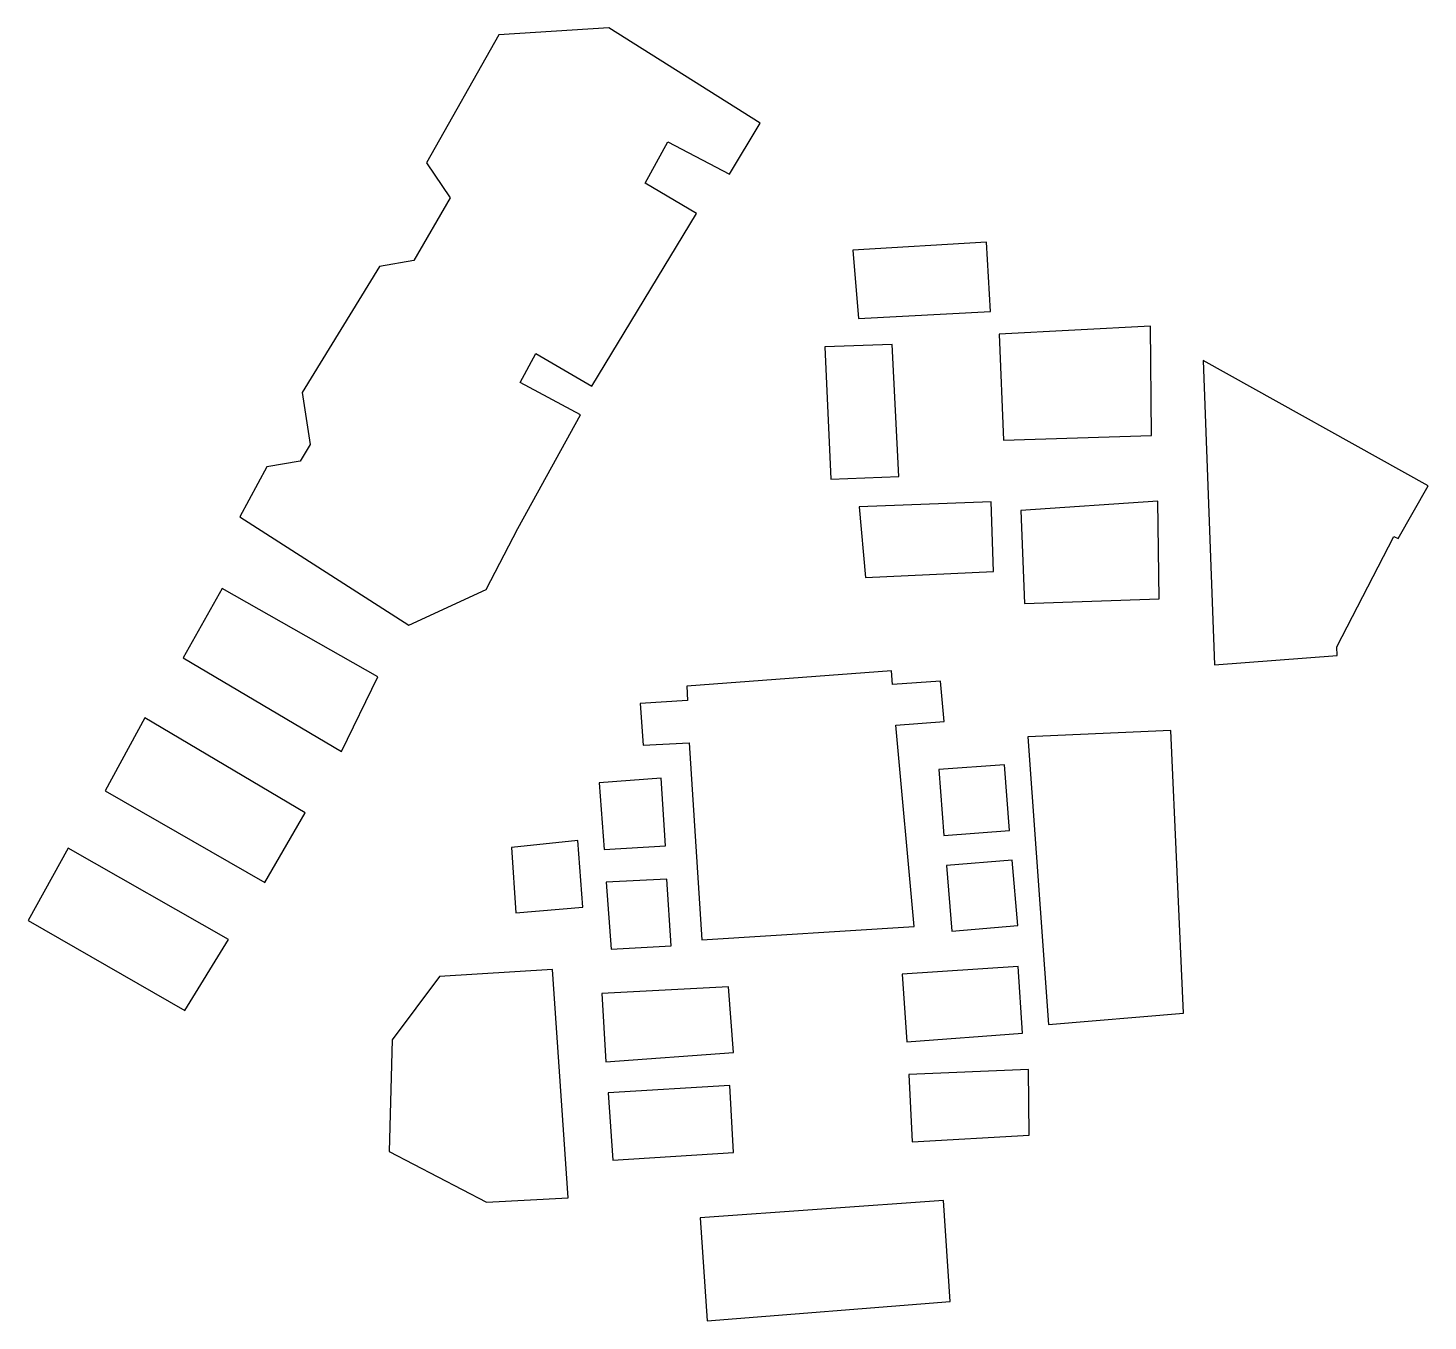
# Model space of a CAD drawing. Header units: millimetres. Extents: x -188 to 279, y -51 to 381.
import ezdxf

# ---------------------------------------------------------------- set-up
doc = ezdxf.new("R2010")
doc.units = ezdxf.units.MM

msp = doc.modelspace()

# ---------------------------------------------------------------- linework, layer by layer
for points in [[(56.4, 349.01), (5.83, 380.82), (-30.83, 378.58), (-54.97, 335.85), (-47.15, 324.08), (-59.24, 303.24), (-70.75, 301.26), (-96.55, 259.21), (-93.82, 241.85), (-97.16, 236.21), (-108.3, 234.32), (-117.39, 217.64), (-60.91, 181.54), (-35.11, 193.38), (-24.51, 213.73), (-3.58, 251.72), (-23.78, 262.54), (-18.54, 272.21), (0.23, 261.3), (35.2, 318.96), (18, 328.98), (25.54, 342.78), (46.13, 332.04), (56.4, 349.01)], [(131.95, 309.31), (87.36, 306.63), (89.19, 283.86), (133.35, 286.23), (131.95, 309.31)], [(136.24, 278.67), (137.61, 243.28), (187.06, 244.81), (186.69, 281.33), (136.24, 278.67)], [(77.96, 274.36), (80.01, 230.19), (102.73, 231.09), (100.53, 275.2), (77.96, 274.36)], [(204.37, 269.81), (208.07, 168.31), (249.07, 171.34), (248.91, 174.33), (267.99, 211.08), (269.49, 210.48), (279.41, 227.97), (204.37, 269.81)], [(133.52, 222.71), (89.48, 221.05), (91.55, 197.39), (134.33, 199.47), (133.52, 222.71)], [(144.69, 188.75), (189.59, 190.34), (189.2, 222.84), (143.49, 219.74), (144.69, 188.75)], [(-71.31, 164.23), (-123.23, 193.79), (-136.31, 170.59), (-83.36, 139.32), (-71.31, 164.23)], [(31.96, 161.19), (32.11, 156.36), (16.29, 155.35), (17.34, 141.51), (32.7, 142.24), (36.91, 76.43), (107.81, 80.97), (101.7, 148.18), (117.83, 149.35), (116.62, 162.81), (100.58, 161.71), (100.26, 166.28), (31.96, 161.19)], [(-95.48, 118.83), (-149.05, 150.57), (-162.29, 126.24), (-108.99, 95.6), (-95.48, 118.83)], [(145.81, 144.27), (152.71, 48.24), (197.73, 51.97), (193.55, 146.3), (145.81, 144.27)], [(116.04, 133.29), (117.71, 111.33), (139.69, 113), (138.01, 134.93), (116.04, 133.29)], [(2.69, 128.93), (4.35, 106.62), (24.8, 107.83), (23.31, 130.42), (2.69, 128.93)], [(-4.51, 109.59), (-26.65, 107.33), (-25.15, 85.44), (-2.77, 87.33), (-4.51, 109.59)], [(-135.74, 52.92), (-121.14, 76.55), (-174.65, 107.12), (-188.07, 82.93), (-135.74, 52.92)], [(120.43, 79.35), (142.42, 81.27), (140.58, 103.05), (118.63, 101.33), (120.43, 79.35)], [(5.02, 95.7), (6.7, 73.37), (26.68, 74.53), (25.29, 96.72), (5.02, 95.7)], [(-7.67, -9.6), (-12.94, 66.59), (-50.72, 64.2), (-66.47, 43.11), (-67.45, 5.85), (-35, -11.06), (-7.67, -9.6)], [(103.8, 65), (105.38, 42.41), (144.05, 45.31), (142.58, 67.6), (103.8, 65)], [(45.84, 60.78), (3.52, 58.52), (4.89, 35.81), (47.55, 38.87), (45.84, 60.78)], [(106.07, 31.58), (107.16, 9.06), (146.25, 11.24), (146.06, 33.22), (106.07, 31.58)], [(5.65, 25.43), (7.21, 2.99), (47.54, 5.53), (46.3, 27.87), (5.65, 25.43)], [(36.39, -16.27), (38.67, -50.73), (119.82, -44.19), (117.65, -10.57), (36.39, -16.27)]]:
    msp.add_lwpolyline(points)

doc.saveas('drawing.dxf')
